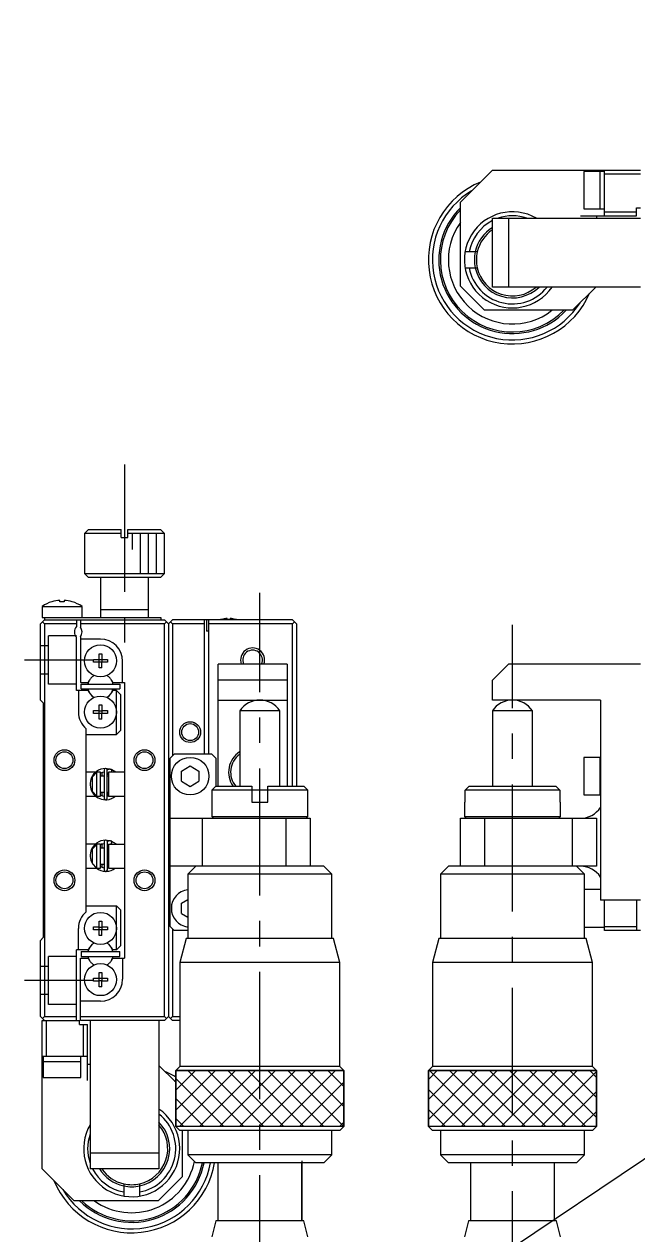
# Model space of a CAD drawing. Extents: x -2 to 369, y -8 to 250.
# Drawn here: x -2.2 to 74.4, y 98.8 to 249.9 of the extents above; entities that cross this region are included whole.
import ezdxf

# ---------------------------------------------------------------- set-up
doc = ezdxf.new("R2010")
doc.units = 0
doc.header["$LTSCALE"] = 0.5
doc.linetypes.add('CENTER', pattern=[50.8, 31.75, -6.35, 6.35, -6.35])
doc.linetypes.add('DASHED', pattern=[19.05, 12.7, -6.35])
for name, color, linetype in [('MSM_CENTER', 1, 'CENTER'), ('MSM_CONTINUOUS', 7, 'CONTINUOUS'), ('MSM_DASHED', 4, 'DASHED'), ('MSM_NARROW', 5, 'CONTINUOUS')]:
    doc.layers.add(name, color=color, linetype=linetype)

msp = doc.modelspace()

# ---------------------------------------------------------------- linework, layer by layer
at = {"layer": 'MSM_CENTER'}
for p, q in [((10.3, 194.95), (10.3, 170.95)), ((27.2, 64.95), (27.2, 178.95)), ((58.75, 62.95), (58.75, 174.95)), ((6.3, 170.55), (-2.2, 170.55)), ((6.3, 130.55), (-2.2, 130.55))]:
    msp.add_line(p, q, dxfattribs=at)
at = {"layer": 'MSM_CONTINUOUS'}
for p, q in [((-2.225307, 56.333348), (286.409564, 249.915485)), ((56.25, 231.7), (52.25, 227.7)), ((56.25, 231.7), (74.75, 231.7)), ((67.65, 231.55), (67.65, 226.85)), ((70.25, 231.55), (67.65, 231.55)), ((69.65, 231.55), (69.65, 226.85)), ((70.25, 226), (70.25, 231.7)), ((74.75, 231.2), (70.25, 231.2)), ((52.25, 217.2), (52.25, 227.7)), ((67.65, 226.85), (70.25, 226.85)), ((74.25, 227), (74.75, 227)), ((74.25, 226), (74.25, 227)), ((56.25, 217.1), (56.25, 225.7)), ((56.25, 225.7), (74.75, 225.7)), ((58.25, 225.7), (58.25, 217.1)), ((67.25, 226), (74.25, 226)), ((69.25, 226), (69.25, 225.7)), ((70.25, 226.5), (74.25, 226.5)), ((54.362518, 221.5), (52.83392, 221.5)), ((52.83392, 219.5), (54.362518, 219.5)), ((52.25, 217.2), (55.25, 214.2)), ((74.75, 217.1), (56.25, 217.1)), ((69.15, 217.1), (66.25, 214.2)), ((66.25, 214.2), (55.25, 214.2)), ((5.8, 186.85), (5.3, 186.35)), ((9.9, 186.35), (5.3, 186.35)), ((5.3, 186.35), (5.3, 181.35)), ((5.8, 186.85), (9.9, 186.85)), ((9.9, 185.85), (9.9, 186.85)), ((10.7, 186.85), (14.8, 186.85)), ((10.7, 185.85), (10.7, 186.85)), ((15.3, 186.35), (10.7, 186.35)), ((15.3, 186.35), (14.8, 186.85)), ((15.3, 181.35), (15.3, 186.35)), ((9.9, 185.85), (10.7, 185.85)), ((5.3, 181.35), (5.8, 180.85)), ((5.3, 181.35), (15.3, 181.35)), ((14.8, 180.85), (15.3, 181.35)), ((14.8, 180.85), (5.8, 180.85)), ((7.3, 180.85), (7.3, 175.85)), ((13.3, 175.85), (13.3, 180.85)), ((0, 177.241657), (5, 177.241657)), ((0, 177.241657), (0, 175.85)), ((1.24141, 177.812581), (1.238067, 177.819436)), ((2.24, 177.812581), (2.24, 177.984953)), ((2.76, 177.812581), (2.24, 177.812581)), ((2.76, 177.984953), (2.76, 177.812581)), ((3.761933, 177.819436), (3.75859, 177.812581)), ((5, 175.85), (5, 177.241657)), ((7.3, 176.85), (13.3, 176.85)), ((0.3, 175.55), (-0.2, 175.05)), ((0, 175.85), (14.85, 175.85)), ((0.3, 175.05), (0.05, 175.3)), ((0.3, 175.55), (15.3, 175.55)), ((0.35, 175.55), (0.35, 175.85)), ((4.3, 175.55), (4.3, 174.711438)), ((4.8, 175.55), (4.8, 174.65)), ((14.85, 175.85), (14.85, 175.55)), ((15.8, 175.05), (15.3, 175.55)), ((15.55, 175.3), (15.3, 175.05)), ((16.3, 175.55), (15.8, 175.05)), ((16.3, 175.05), (16.05, 175.3)), ((31.3, 175.55), (16.3, 175.55)), ((20.3, 158.8), (20.3, 175.55)), ((20.55, 175.55), (20.55, 174.15)), ((20.8, 175.55), (20.8, 158.8)), ((22.413639, 175.619522), (22.411384, 175.624144)), ((23.12, 175.619522), (23.12, 175.739859)), ((23.48, 175.619522), (23.12, 175.619522)), ((23.48, 175.739859), (23.48, 175.619522)), ((24.188616, 175.624144), (24.186361, 175.619522)), ((31.8, 175.05), (31.3, 175.55)), ((31.55, 175.3), (31.3, 175.05)), ((-0.2, 165.55), (-0.2, 175.05)), ((0.3, 175.05), (0.3, 126.05)), ((4.3, 175.05), (0.3, 175.05)), ((15.3, 175.05), (4.8, 175.05)), ((15.3, 126.05), (15.3, 175.05)), ((15.8, 175.05), (15.8, 126.05)), ((20.3, 175.05), (16.3, 175.05)), ((16.3, 175.05), (16.3, 158.6)), ((20.8, 174.15), (20.55, 174.15)), ((31.3, 175.05), (20.8, 175.05)), ((31.3, 154.8), (31.3, 175.05)), ((31.8, 175.05), (31.8, 154.8)), ((4.3, 166.75), (4.3, 173.388562)), ((4.8, 173.45), (4.8, 167.75)), ((7.3, 173.15), (4.8, 173.15)), ((7.12, 171.336361), (7.48, 171.336361)), ((7.12, 170.63), (7.12, 171.336361)), ((7.48, 171.336361), (7.48, 170.63)), ((6.413639, 170.63), (7.12, 170.63)), ((6.413639, 170.27), (6.413639, 170.63)), ((7.12, 170.27), (6.413639, 170.27)), ((7.130372, 170.619628), (7.12, 170.63)), ((7.130372, 170.280372), (7.12, 170.27)), ((7.12, 169.563639), (7.12, 170.27)), ((7.48, 169.563639), (7.12, 169.563639)), ((7.130372, 170.280372), (7.130372, 170.619628)), ((7.130372, 170.619628), (7.469628, 170.619628)), ((7.469628, 170.280372), (7.130372, 170.280372)), ((7.469628, 170.619628), (7.48, 170.63)), ((7.469628, 170.619628), (7.469628, 170.280372)), ((7.469628, 170.280372), (7.48, 170.27)), ((7.48, 170.63), (8.186361, 170.63)), ((8.186361, 170.27), (7.48, 170.27)), ((7.48, 169.563639), (7.48, 170.27)), ((8.186361, 170.63), (8.186361, 170.27)), ((10.05, 167.75), (10.05, 170.4)), ((22, 154.8), (22, 170.05)), ((30.6, 170.05), (22, 170.05)), ((30.6, 170.05), (30.6, 154.8)), ((58.25, 170.05), (56.25, 168.05)), ((74.75, 170.05), (58.25, 170.05)), ((4.8, 167.75), (5.755588, 167.75)), ((5.755588, 167.75), (5.925185, 168.04375)), ((8.674815, 168.04375), (8.844412, 167.75)), ((8.844412, 167.75), (10.3, 167.75)), ((10.3, 167.75), (10.3, 133.35)), ((30.6, 168.05), (22, 168.05)), ((56.25, 165.55), (56.25, 168.05)), ((5.755588, 166.75), (4.3, 166.75)), ((4.55, 166.75), (4.55, 164.05)), ((4.9, 166.95), (4.9, 167.55)), ((4.9, 167.55), (9.7, 167.55)), ((4.9, 166.95), (9.7, 166.95)), ((5.925185, 166.45625), (5.755588, 166.75)), ((8.844412, 166.75), (8.674815, 166.45625)), ((9.3, 166.75), (8.844412, 166.75)), ((9.3, 166.75), (9.8, 166.25)), ((9.3, 161.25), (9.3, 166.75)), ((9.7, 167.55), (9.7, 166.95)), ((9.8, 166.25), (9.8, 161.75)), ((-0.2, 165.55), (0.15, 165.2)), ((0.15, 165.2), (0.15, 135.9)), ((7.12, 164.936361), (7.48, 164.936361)), ((7.12, 164.23), (7.12, 164.936361)), ((7.48, 164.936361), (7.48, 164.23)), ((22, 165.55), (30.6, 165.55)), ((69.75, 165.55), (56.25, 165.55)), ((69.75, 165.55), (69.75, 140.55)), ((6.413639, 164.23), (7.12, 164.23)), ((6.413639, 163.87), (6.413639, 164.23)), ((7.12, 163.87), (6.413639, 163.87)), ((7.130372, 164.219628), (7.12, 164.23)), ((7.130372, 163.880372), (7.12, 163.87)), ((7.12, 163.163639), (7.12, 163.87)), ((7.130372, 163.880372), (7.130372, 164.219628)), ((7.130372, 164.219628), (7.469628, 164.219628)), ((7.469628, 163.880372), (7.130372, 163.880372)), ((7.469628, 164.219628), (7.48, 164.23)), ((7.469628, 164.219628), (7.469628, 163.880372)), ((7.469628, 163.880372), (7.48, 163.87)), ((7.48, 164.23), (8.186361, 164.23)), ((8.186361, 163.87), (7.48, 163.87)), ((7.48, 163.163639), (7.48, 163.87)), ((8.186361, 164.23), (8.186361, 163.87)), ((29.7, 164.208312), (24.7, 164.208312)), ((24.7, 164.208312), (24.7, 154.8)), ((29.7, 154.8), (29.7, 164.208312)), ((61.25, 164.208312), (56.25, 164.208312)), ((56.25, 164.208312), (56.25, 154.8)), ((61.25, 154.8), (61.25, 164.208312)), ((5.5, 139.129062), (5.5, 161.970938)), ((7.48, 163.163639), (7.12, 163.163639)), ((9.8, 161.75), (9.3, 161.25)), ((5.5, 161.25), (9.3, 161.25)), ((16, 158.3), (16.5, 158.8)), ((21.2, 158.8), (16.5, 158.8)), ((21.7, 158.3), (21.2, 158.8)), ((16, 137.3), (16, 158.3)), ((17.4, 156.685085), (18.5, 157.320171)), ((18.5, 157.320171), (19.6, 156.685085)), ((21.7, 158.3), (21.7, 154.8)), ((69.75, 158.4), (67.65, 158.4)), ((67.65, 158.4), (67.65, 153.7)), ((69.65, 158.4), (69.65, 153.7)), ((6.699534, 156.55), (5.5, 156.55)), ((6.3, 155.966515), (6.8, 156.495683)), ((6.3, 154.133485), (6.3, 155.966515)), ((7.3, 156.55), (6.8, 156.55)), ((6.8, 156.55), (6.8, 153.55)), ((7.299989, 156.464926), (7.752123, 156.596028)), ((7.3, 153.55), (7.3, 156.55)), ((7.75215, 156.05), (7.3, 156.05)), ((7.5, 156.05), (7.5, 156.55)), ((7.75215, 156.808046), (7.75215, 153.308046)), ((8.721029, 156.849002), (7.979486, 157.006727)), ((8.151469, 156.839885), (8.149711, 156.839049)), ((8.183058, 156.853901), (8.151469, 156.839885)), ((8.15215, 153.308046), (8.15215, 156.808046)), ((8.15215, 156.206435), (8.299968, 156.466361)), ((8.3, 156.05), (8.15215, 156.05)), ((8.215296, 156.866321), (8.183058, 156.853901)), ((8.248101, 156.877113), (8.215296, 156.866321)), ((8.281395, 156.886251), (8.248101, 156.877113)), ((8.315096, 156.893715), (8.281395, 156.886251)), ((8.3, 156.55), (8.3, 153.55)), ((10.3, 156.55), (8.3, 156.55)), ((8.34912, 156.899485), (8.315096, 156.893715)), ((8.383386, 156.903548), (8.34912, 156.899485)), ((8.417809, 156.905894), (8.383386, 156.903548)), ((8.452305, 156.906517), (8.417809, 156.905894)), ((8.486791, 156.905416), (8.452305, 156.906517)), ((8.521181, 156.902592), (8.486791, 156.905416)), ((8.555392, 156.898053), (8.521181, 156.902592)), ((8.589339, 156.891809), (8.555392, 156.898053)), ((8.62294, 156.883875), (8.589339, 156.891809)), ((8.619601, 156.561824), (8.613275, 156.55)), ((8.626062, 156.574329), (8.619601, 156.561824)), ((8.656113, 156.87427), (8.62294, 156.883875)), ((8.727827, 156.846089), (8.623805, 156.549982)), ((8.632617, 156.587435), (8.626062, 156.574329)), ((8.639223, 156.601057), (8.632617, 156.587435)), ((8.645838, 156.615106), (8.639223, 156.601057)), ((8.652418, 156.629491), (8.645838, 156.615106)), ((8.658921, 156.644119), (8.652418, 156.629491)), ((8.688774, 156.863017), (8.656113, 156.87427)), ((8.665305, 156.658895), (8.658921, 156.644119)), ((8.671528, 156.673723), (8.665305, 156.658895)), ((8.67755, 156.688508), (8.671528, 156.673723)), ((8.683332, 156.703153), (8.67755, 156.688508)), ((8.688837, 156.717564), (8.683332, 156.703153)), ((8.719164, 156.850863), (8.688774, 156.863017)), ((8.694029, 156.731646), (8.688837, 156.717564)), ((8.698874, 156.74531), (8.694029, 156.731646)), ((8.70334, 156.758465), (8.698874, 156.74531)), ((8.7074, 156.771027), (8.70334, 156.758465)), ((8.711026, 156.782915), (8.7074, 156.771027)), ((8.714194, 156.794052), (8.711026, 156.782915)), ((8.716886, 156.804364), (8.714194, 156.794052)), ((8.719082, 156.813786), (8.716886, 156.804364)), ((8.717832, 156.851144), (8.719824, 156.850489)), ((9.205799, 156.550034), (8.718724, 156.850011)), ((8.720769, 156.822256), (8.719082, 156.813786)), ((8.719824, 156.850489), (8.721303, 156.848644)), ((8.721936, 156.829719), (8.720769, 156.822256)), ((8.721303, 156.848644), (8.722258, 156.845621)), ((8.722576, 156.836128), (8.721936, 156.829719)), ((8.722258, 156.845621), (8.722683, 156.84144)), ((8.722683, 156.84144), (8.722576, 156.836128)), ((17.4, 155.414915), (17.4, 156.685085)), ((19.6, 156.685085), (19.6, 155.414915)), ((17.4, 155.414915), (18.5, 154.779829)), ((18.5, 154.779829), (19.6, 155.414915)), ((21.7, 154.8), (21.2, 154.3)), ((21.2, 154.3), (21.2, 151)), ((33.2, 154.3), (21.2, 154.3)), ((21.7, 154.8), (26.2, 154.8)), ((26.2, 154.8), (26.2, 152.8)), ((28.2, 154.8), (32.7, 154.8)), ((28.2, 152.8), (28.2, 154.8)), ((33.2, 154.3), (32.7, 154.8)), ((33.2, 151), (33.2, 154.3)), ((52.83392, 154.3), (53.341673, 154.8)), ((64.66608, 154.3), (52.83392, 154.3)), ((52.83392, 152.8), (52.83392, 154.3)), ((53.341673, 154.8), (64.158327, 154.8)), ((64.158327, 154.8), (64.66608, 154.3)), ((64.66608, 154.3), (64.66608, 152.8)), ((5.5, 153.55), (6.718738, 153.55)), ((6.8, 153.604317), (6.3, 154.133485)), ((6.8, 153.55), (7.3, 153.55)), ((7.752149, 153.520366), (7.299932, 153.650898)), ((7.3, 154.05), (7.75215, 154.05)), ((7.5, 153.574524), (7.5, 154.05)), ((7.974127, 153.109274), (8.074916, 153.112913)), ((8.15215, 154.05), (8.3, 154.05)), ((8.299961, 153.649736), (8.15215, 153.909658)), ((8.31336, 153.549194), (8.152153, 153.520048)), ((8.3, 153.55), (10.3, 153.55)), ((8.660472, 153.242448), (8.719164, 153.26523)), ((8.717832, 153.264949), (8.717524, 153.26568)), ((8.719164, 153.26523), (8.717832, 153.264949)), ((8.718922, 153.266166), (8.771852, 153.289769)), ((26.2, 152.8), (28.2, 152.8)), ((52.75, 152.8), (52.75, 151)), ((52.75, 152.8), (52.83392, 152.8)), ((64.66608, 152.8), (64.75, 152.8)), ((64.75, 151), (64.75, 152.8)), ((67.65, 153.7), (69.75, 153.7)), ((16, 150.8), (33.5, 150.8)), ((20, 150.8), (20, 144.8)), ((21.2, 151), (21.4, 150.8)), ((21.2, 151), (33.2, 151)), ((30.5, 144.8), (30.5, 150.8)), ((33, 150.8), (33.2, 151)), ((33.5, 150.8), (33.5, 144.8)), ((52.25, 144.8), (52.25, 150.8)), ((52.25, 150.8), (69.25, 150.8)), ((52.75, 151), (64.75, 151)), ((52.75, 151), (52.95, 150.8)), ((55.25, 150.8), (55.25, 144.8)), ((64.55, 150.8), (64.75, 151)), ((66.25, 144.8), (66.25, 150.8)), ((69.25, 150.8), (69.25, 144.8)), ((6.644007, 147.55), (5.5, 147.55)), ((6.3, 146.966515), (6.8, 147.495683)), ((6.3, 145.133485), (6.3, 146.966515)), ((7.3, 147.55), (6.8, 147.55)), ((6.8, 147.55), (6.8, 144.55)), ((7.299878, 147.5179), (7.762862, 147.65407)), ((7.3, 144.55), (7.3, 147.55)), ((7.76289, 147.05), (7.3, 147.05)), ((7.5, 147.55), (7.373988, 147.55)), ((7.5, 147.05), (7.5, 147.55)), ((7.76289, 147.866089), (7.76289, 144.366089)), ((8.731768, 147.907045), (7.990225, 148.064769)), ((8.162208, 147.897927), (8.16045, 147.897091)), ((8.193797, 147.911944), (8.162208, 147.897927)), ((8.16289, 144.366089), (8.16289, 147.866089)), ((8.16289, 147.264478), (8.299955, 147.517785)), ((8.3, 147.05), (8.16289, 147.05)), ((8.226035, 147.924363), (8.193797, 147.911944)), ((8.25884, 147.935155), (8.226035, 147.924363)), ((8.292134, 147.944294), (8.25884, 147.935155)), ((8.325835, 147.951757), (8.292134, 147.944294)), ((8.3, 147.550112), (10.3, 147.549472)), ((8.3, 147.55), (8.3, 144.55)), ((8.359859, 147.957528), (8.325835, 147.951757)), ((8.394125, 147.961591), (8.359859, 147.957528)), ((8.428548, 147.963936), (8.394125, 147.961591)), ((8.463045, 147.96456), (8.428548, 147.963936)), ((8.49753, 147.963458), (8.463045, 147.96456)), ((8.53192, 147.960635), (8.49753, 147.963458)), ((8.566131, 147.956096), (8.53192, 147.960635)), ((8.600078, 147.949852), (8.566131, 147.956096)), ((8.59087, 147.555027), (8.586693, 147.55)), ((8.595418, 147.561098), (8.59087, 147.555027)), ((8.600308, 147.568175), (8.595418, 147.561098)), ((8.738567, 147.904132), (8.598719, 147.54998)), ((8.63368, 147.941918), (8.600078, 147.949852)), ((8.605512, 147.576214), (8.600308, 147.568175)), ((8.610996, 147.585166), (8.605512, 147.576214)), ((8.616727, 147.594976), (8.610996, 147.585166)), ((8.62267, 147.605585), (8.616727, 147.594976)), ((8.628788, 147.616926), (8.62267, 147.605585)), ((8.635045, 147.628931), (8.628788, 147.616926)), ((8.666852, 147.932313), (8.63368, 147.941918)), ((8.641401, 147.641525), (8.635045, 147.628931)), ((8.647817, 147.654632), (8.641401, 147.641525)), ((8.654255, 147.668171), (8.647817, 147.654632)), ((8.660675, 147.682058), (8.654255, 147.668171)), ((8.667036, 147.696209), (8.660675, 147.682058)), ((8.699513, 147.921059), (8.666852, 147.932313)), ((8.673301, 147.710537), (8.667036, 147.696209)), ((8.679431, 147.724954), (8.673301, 147.710537)), ((8.685388, 147.739371), (8.679431, 147.724954)), ((8.691135, 147.7537), (8.685388, 147.739371)), ((8.696638, 147.767853), (8.691135, 147.7537)), ((8.701862, 147.781743), (8.696638, 147.767853)), ((8.729903, 147.908905), (8.699513, 147.921059)), ((8.706776, 147.795285), (8.701862, 147.781743)), ((8.711349, 147.808395), (8.706776, 147.795285)), ((8.715554, 147.820994), (8.711349, 147.808395)), ((8.719364, 147.833004), (8.715554, 147.820994)), ((8.722756, 147.844351), (8.719364, 147.833004)), ((8.725709, 147.854966), (8.722756, 147.844351)), ((8.728206, 147.864783), (8.725709, 147.854966)), ((8.73023, 147.873743), (8.728206, 147.864783)), ((8.728571, 147.909187), (8.730516, 147.908565)), ((9.282592, 147.550051), (8.729463, 147.908054)), ((8.73177, 147.88179), (8.73023, 147.873743)), ((8.730516, 147.908565), (8.731975, 147.906816)), ((8.732815, 147.888874), (8.73177, 147.88179)), ((8.731975, 147.906816), (8.732939, 147.903952)), ((8.73336, 147.894953), (8.732815, 147.888874)), ((8.732939, 147.903952), (8.733402, 147.89999)), ((8.733402, 147.89999), (8.73336, 147.894953)), ((6.283868, 145.126589), (6.804004, 144.549493)), ((6.8, 144.604317), (6.3, 145.133485)), ((5.5, 144.55), (7.3, 144.55)), ((7.762888, 144.578408), (7.299947, 144.713966)), ((7.3, 145.05), (7.76289, 145.05)), ((7.5, 144.636004), (7.5, 145.05)), ((7.984866, 144.167316), (8.085655, 144.170955)), ((8.16289, 145.05), (8.3, 145.05)), ((8.299973, 144.714381), (8.16289, 144.9677)), ((8.30008, 144.602382), (8.162892, 144.57809)), ((8.3, 144.55), (10.3, 144.55)), ((8.671212, 144.30049), (8.729903, 144.323273)), ((8.728571, 144.322991), (8.728264, 144.323723)), ((8.729903, 144.323273), (8.728571, 144.322991)), ((8.729661, 144.324209), (8.782591, 144.347811)), ((35.2, 144.8), (16, 144.8)), ((19.2, 144.8), (18.2, 143.8)), ((36.2, 143.8), (18.2, 143.8)), ((18.2, 143.8), (18.2, 135.8)), ((36.2, 143.8), (35.2, 144.8)), ((36.2, 135.8), (36.2, 143.8)), ((50.75, 144.8), (49.75, 143.8)), ((67.75, 143.8), (49.75, 143.8)), ((49.75, 143.8), (49.75, 135.8)), ((69.25, 144.8), (50.75, 144.8)), ((67.75, 143.8), (66.75, 144.8)), ((67.75, 135.8), (67.75, 143.8)), ((17.4, 140.185085), (18.2, 140.646966)), ((69.75, 141.9), (67.75, 141.9)), ((74.75, 140.55), (69.75, 140.55)), ((70.25, 136.8), (70.25, 140.55)), ((74.25, 140.55), (74.25, 136.8)), ((5.5, 139.85), (9.3, 139.85)), ((9.3, 139.85), (9.8, 139.35)), ((9.3, 134.35), (9.3, 139.85)), ((9.8, 139.35), (9.8, 134.85)), ((17.4, 138.914915), (17.4, 140.185085)), ((7.12, 137.936361), (7.48, 137.936361)), ((7.12, 137.23), (7.12, 137.936361)), ((7.48, 137.936361), (7.48, 137.23)), ((17.4, 138.914915), (18.2, 138.453034)), ((4.55, 134.35), (4.55, 137.05)), ((6.413639, 137.23), (7.12, 137.23)), ((6.413639, 136.87), (6.413639, 137.23)), ((7.12, 136.87), (6.413639, 136.87)), ((7.130372, 137.219628), (7.12, 137.23)), ((7.130372, 136.880372), (7.12, 136.87)), ((7.12, 136.163639), (7.12, 136.87)), ((7.48, 136.163639), (7.12, 136.163639)), ((7.130372, 136.880372), (7.130372, 137.219628)), ((7.130372, 137.219628), (7.469628, 137.219628)), ((7.469628, 136.880372), (7.130372, 136.880372)), ((7.469628, 137.219628), (7.48, 137.23)), ((7.469628, 137.219628), (7.469628, 136.880372)), ((7.469628, 136.880372), (7.48, 136.87)), ((7.48, 137.23), (8.186361, 137.23)), ((8.186361, 136.87), (7.48, 136.87)), ((7.48, 136.163639), (7.48, 136.87)), ((8.186361, 137.23), (8.186361, 136.87)), ((16, 137.3), (16.5, 136.8)), ((16.3, 137), (16.3, 126.05)), ((18.2, 136.8), (16.5, 136.8)), ((67.75, 137.2), (70.25, 137.2)), ((70.25, 137.3), (74.25, 137.3)), ((74.75, 136.8), (70.25, 136.8)), ((0.15, 135.9), (-0.2, 135.55)), ((-0.2, 126.05), (-0.2, 135.55)), ((5.925185, 134.64375), (5.755588, 134.35)), ((8.844412, 134.35), (8.674815, 134.64375)), ((9.8, 134.85), (9.3, 134.35)), ((18, 135.8), (17.2, 132.8)), ((36.4, 135.8), (18, 135.8)), ((37.2, 132.8), (36.4, 135.8)), ((49.55, 135.8), (48.75, 132.8)), ((67.95, 135.8), (49.55, 135.8)), ((68.75, 132.8), (67.95, 135.8)), ((5.755588, 134.35), (4.3, 134.35)), ((4.3, 125.55), (4.3, 134.35)), ((4.8, 133.35), (5.755588, 133.35)), ((4.8, 125.55), (4.8, 133.35)), ((4.9, 134.15), (9.7, 134.15)), ((4.9, 134.15), (4.9, 133.55)), ((4.9, 133.55), (9.7, 133.55)), ((5.755588, 133.35), (5.925185, 133.05625)), ((8.674815, 133.05625), (8.844412, 133.35)), ((9.3, 134.35), (8.844412, 134.35)), ((8.844412, 133.35), (10.3, 133.35)), ((9.7, 133.55), (9.7, 134.15)), ((10.05, 133.35), (10.05, 130.7)), ((7.12, 131.536361), (7.48, 131.536361)), ((7.12, 130.83), (7.12, 131.536361)), ((7.48, 131.536361), (7.48, 130.83)), ((37.2, 132.8), (17.2, 132.8)), ((17.2, 132.8), (17.2, 119.8)), ((37.2, 119.8), (37.2, 132.8)), ((68.75, 132.8), (48.75, 132.8)), ((48.75, 132.8), (48.75, 119.8)), ((68.75, 119.8), (68.75, 132.8)), ((6.413639, 130.83), (7.12, 130.83)), ((6.413639, 130.47), (6.413639, 130.83)), ((7.12, 130.47), (6.413639, 130.47)), ((7.130372, 130.819628), (7.12, 130.83)), ((7.130372, 130.480372), (7.12, 130.47)), ((7.12, 129.763639), (7.12, 130.47)), ((7.130372, 130.480372), (7.130372, 130.819628)), ((7.130372, 130.819628), (7.469628, 130.819628)), ((7.469628, 130.480372), (7.130372, 130.480372)), ((7.469628, 130.819628), (7.48, 130.83)), ((7.469628, 130.819628), (7.469628, 130.480372)), ((7.469628, 130.480372), (7.48, 130.47)), ((7.48, 130.83), (8.186361, 130.83)), ((8.186361, 130.47), (7.48, 130.47)), ((7.48, 129.763639), (7.48, 130.47)), ((8.186361, 130.83), (8.186361, 130.47)), ((7.48, 129.763639), (7.12, 129.763639)), ((7.3, 127.95), (4.8, 127.95)), ((-0.2, 126.05), (0.3, 125.55)), ((0, 107.05), (0, 125.55)), ((0, 125.55), (4.7, 125.55)), ((0.05, 125.8), (0.3, 126.05)), ((0.3, 126.05), (4.3, 126.05)), ((0.5, 125.55), (0.5, 121.05)), ((4.7, 125.05), (4.7, 125.55)), ((4.8, 126.05), (15.3, 126.05)), ((15.3, 125.55), (4.8, 125.55)), ((6, 125.55), (6, 107.05)), ((14.6, 125.55), (14.6, 107.05)), ((15.3, 126.05), (15.55, 125.8)), ((15.8, 126.05), (15.3, 125.55)), ((16.3, 125.55), (15.8, 126.05)), ((16.05, 125.8), (16.3, 126.05)), ((16.3, 126.05), (17.2, 126.05)), ((17.2, 125.55), (16.3, 125.55)), ((4.7, 125.05), (5.7, 125.05)), ((5.2, 121.05), (5.2, 125.05)), ((5.7, 118.05), (5.7, 125.05)), ((5.7, 121.05), (0, 121.05)), ((0.15, 121.05), (0.15, 118.45)), ((4.85, 118.45), (4.85, 121.05)), ((0.15, 120.45), (4.85, 120.45)), ((6, 120.05), (5.7, 120.05)), ((16.7, 117.85), (14.6, 119.95)), ((17.2, 119.8), (16.7, 119.3)), ((37.2, 119.8), (17.2, 119.8)), ((37.7, 119.3), (37.2, 119.8)), ((48.75, 119.8), (48.25, 119.3)), ((68.75, 119.8), (48.75, 119.8)), ((69.25, 119.3), (68.75, 119.8)), ((0.15, 118.45), (4.85, 118.45)), ((37.7, 119.3), (16.7, 119.3)), ((16.7, 119.3), (16.7, 112.3)), ((16.7, 119.3), (37.7, 119.3)), ((16.7, 112.3), (16.7, 119.3)), ((37.7, 112.3), (37.7, 119.3)), ((37.7, 119.3), (37.7, 112.3)), ((69.25, 119.3), (48.25, 119.3)), ((48.25, 119.3), (48.25, 112.3)), ((48.25, 119.3), (69.25, 119.3)), ((48.25, 112.3), (48.25, 119.3)), ((69.25, 112.3), (69.25, 119.3)), ((69.25, 119.3), (69.25, 112.3)), ((37.7, 112.3), (16.7, 112.3)), ((16.7, 112.3), (17.2, 111.8)), ((37.7, 112.3), (16.7, 112.3)), ((37.2, 111.8), (37.7, 112.3)), ((69.25, 112.3), (48.25, 112.3)), ((48.25, 112.3), (48.75, 111.8)), ((69.25, 112.3), (48.25, 112.3)), ((68.75, 111.8), (69.25, 112.3)), ((37.2, 111.8), (17.2, 111.8)), ((17.5, 111.8), (17.5, 106.05)), ((18.2, 111.8), (18.2, 108.8)), ((36.2, 108.8), (36.2, 111.8)), ((68.75, 111.8), (48.75, 111.8)), ((49.75, 111.8), (49.75, 108.8)), ((67.75, 108.8), (67.75, 111.8)), ((6, 109.05), (14.6, 109.05)), ((36.2, 108.8), (18.2, 108.8)), ((18.2, 108.8), (19.2, 107.8)), ((35.2, 107.8), (19.2, 107.8)), ((21.95, 107.8), (21.95, 100.55)), ((32.45, 100.55), (32.45, 107.8)), ((35.2, 107.8), (36.2, 108.8)), ((67.75, 108.8), (49.75, 108.8)), ((49.75, 108.8), (50.75, 107.8)), ((66.75, 107.8), (50.75, 107.8)), ((53.5, 107.8), (53.5, 100.55)), ((64, 100.55), (64, 107.8)), ((66.75, 107.8), (67.75, 108.8)), ((0, 107.05), (4, 103.05)), ((14.6, 107.05), (6, 107.05)), ((14.5, 103.05), (17.5, 106.05)), ((10.2, 105.162518), (10.2, 103.63392)), ((12.2, 103.63392), (12.2, 105.162518)), ((14.5, 103.05), (4, 103.05)), ((21.7, 100.55), (21.2, 98.55)), ((32.7, 100.55), (21.7, 100.55)), ((33.2, 98.55), (32.7, 100.55)), ((53.25, 100.55), (52.75, 98.55)), ((64.25, 100.55), (53.25, 100.55)), ((64.75, 98.55), (64.25, 100.55))]:
    msp.add_line(p, q, dxfattribs=at)
for centre, radius in [((7.3, 170.45), 2), ((7.3, 164.05), 2), ((18.5, 161.55), 1.0565), ((2.8, 158.05), 1.0565), ((12.8, 158.05), 1.0565), ((18.5, 156.05), 2.35), ((2.8, 143.05), 1.0565), ((12.8, 143.05), 1.0565), ((7.3, 137.05), 2), ((7.3, 130.65), 2)]:
    msp.add_circle(centre, radius, dxfattribs=at)
for centre, radius, start, end in [((58.75, 220.5), 10.5, 112.310084, 336.667781), ((58.75, 220.5), 10, 120.635322, 327.628703), ((58.75, 220.5), 9.2, 134.952615, 316.781487), ((58.75, 220.5), 9, 136.238257, 315.572996), ((58.75, 220.5), 8, 144.340912, 308.047507), ((58.75, 220.5), 6, 60.073565, 325.481892), ((58.75, 220.5), 5.5, 117.035692, 169.524318), ((58.75, 220.5), 5.5, 70.988735, 109.011265), ((58.75, 220.5), 4.5, 123.748989, 167.160412), ((58.75, 220.5), 4.75, 167.846803, 192.153197), ((58.75, 220.5), 5.5, 190.475682, 321.816518), ((58.75, 220.5), 4.5, 192.839588, 310.926063), ((2.5, 173.5), 4.5, 106.285843, 123.748989), ((2.5, 173.5), 4.492483, 93.317816, 106.26943), ((2.5, 173.5), 4.492483, 73.73057, 86.682184), ((2.5, 173.5), 4.5, 56.251011, 73.714157), ((23.3, 172.55), 3.2, 106.122533, 110.364135), ((23.3, 172.55), 3.194933, 93.229709, 106.106712), ((23.3, 172.55), 3.194933, 73.893288, 86.770291), ((23.3, 172.55), 3.2, 69.635846, 73.877467), ((5.05, 174.05), 1, 138.590378, 221.409622), ((4, 174.05), 1, 323.130102, 36.869898), ((7.3, 170.4), 2.75, 0, 90), ((26.3, 170.55), 1.2295, 336.00421868, 203.99578132), ((7.3, 167.249999), 1.5875, 149.999969, 169.10691), ((7.3, 167.25), 1.5875, 135, 150), ((7.415, 167.13519), 1.75, 121.886504, 135.004406), ((7.3, 167.249999), 1.5875, 120.433182, 134.999974), ((7.3, 167.249999), 1.5875, 45.000026, 59.566818), ((7.185, 167.13519), 1.75, 44.995594, 58.113496), ((7.3, 167.25), 1.5875, 30, 45), ((7.3, 167.249999), 1.5875, 10.89309, 30.000031), ((7.3, 167.249999), 1.5875, 190.893016, 239.566737), ((7.3, 167.249999), 1.5875, 300.433263, 349.106984), ((7.415, 167.36481), 1.75, 224.995594, 238.113496), ((7.185, 167.36481), 1.75, 301.886504, 315.004406), ((27.2, 162.55), 3, 33.55731, 146.44269), ((58.75, 162.55), 3, 33.55731, 146.44269), ((7.3, 164.05), 2.75, 180, 229.114807), ((26.3, 156.55), 3, 122.801364, 214.935818), ((26.3, 156.55), 2.75, 126.226316, 219.927137), ((7.952077, 155.058147), 1.948934, 155.39212257, 269.18267785), ((7.961919, 155.050024), 1.961268, 125.92925448, 155.29610648), ((7.954295, 155.050978), 1.956029, 90.75802723, 125.76480604), ((7.95215, 156.808046), 0.2, 0, 180), ((7.95215, 153.308046), 0.2, 180, 0), ((7.949313, 155.065193), 1.956316, 273.68114225, 309.22615063), ((67.25, 153.8), 3, 270, 326.44269), ((7.962961, 146.116244), 1.949043, 155.39535754, 210.51504086), ((7.972657, 146.108066), 1.961267, 125.92921791, 155.29606991), ((7.965035, 146.10902), 1.95603, 90.75807348, 125.76485228), ((7.96289, 147.866089), 0.2, 0, 180), ((7.96351, 146.116987), 1.949742, 233.508947, 269.162609), ((7.96289, 144.366089), 0.2, 180, 0), ((7.959588, 146.125324), 1.958431, 273.69077113, 306.43930899), ((67.25, 141.8), 3, 33.55731, 90), ((18.5, 139.55), 2.35, 97.334369, 262.665631), ((7.3, 137.05), 2.75, 130.885193, 180), ((7.3, 133.850001), 1.5875, 120.433263, 169.106984), ((7.415, 133.73519), 1.75, 121.886504, 135.004406), ((7.3, 133.850001), 1.5875, 10.893016, 59.566737), ((7.185, 133.73519), 1.75, 44.995594, 58.113496), ((7.3, 133.850001), 1.5875, 190.89309, 210), ((7.3, 133.85), 1.5875, 210, 225), ((7.3, 133.85), 1.5875, 315, 330), ((7.3, 133.850001), 1.5875, 329.999969, 349.10691), ((7.415, 133.96481), 1.75, 224.995594, 238.113496), ((7.3, 133.850001), 1.5875, 225.000026, 239.566818), ((7.3, 133.850001), 1.5875, 300.433182, 314.999974), ((7.185, 133.96481), 1.75, 301.886504, 315.004406), ((7.3, 130.7), 2.75, 270, 0), ((11.2, 109.55), 10.5, 58.411864, 66.667781), ((11.2, 109.55), 10, 56.632987, 57.628703), ((11.2, 109.55), 6, 150.073565, 55.481892), ((11.2, 109.55), 5.5, 280.475682, 51.816518), ((11.2, 109.55), 4.5, 282.839588, 40.926063), ((11.2, 109.55), 5.5, 160.988735, 199.011265), ((11.2, 109.55), 10.5, 202.310084, 350.405932), ((11.2, 109.55), 10, 210.635322, 349.921342), ((11.2, 109.55), 9.2, 224.952615, 349.034514), ((11.2, 109.55), 9, 226.238257, 348.787729), ((11.2, 109.55), 8, 234.340912, 348.533687), ((11.2, 109.55), 5.5, 207.035692, 259.524318), ((11.2, 109.55), 4.5, 213.748989, 257.160412), ((11.2, 109.55), 4.75, 257.846803, 282.153197)]:
    msp.add_arc(centre, radius, start, end, dxfattribs=at)
at = {"layer": 'MSM_DASHED'}
for p, q in [((0.8, 172.3), (-0.2, 172.3)), ((0.8, 167.55), (0.8, 173.55)), ((4.3, 173.55), (0.8, 173.55)), ((0.8, 168.8), (-0.2, 168.8)), ((4.3, 167.55), (0.8, 167.55)), ((0.8, 127.55), (0.8, 133.55)), ((4.3, 133.55), (0.8, 133.55)), ((0.8, 132.3), (-0.2, 132.3)), ((0.8, 128.8), (-0.2, 128.8)), ((4.3, 127.55), (0.8, 127.55))]:
    msp.add_line(p, q, dxfattribs=at)
at = {"layer": 'MSM_NARROW'}
for p, q in [((11.3, 184.35), (11.3, 186.35)), ((12.3, 181.35), (12.3, 186.35)), ((13.3, 181.35), (13.3, 186.35)), ((14.3, 181.35), (14.3, 186.35)), ((16.7, 116.85), (19.15, 119.3)), ((16.7, 114.35), (21.65, 119.3)), ((16.7, 118.3), (22.7, 112.3)), ((17.15, 112.3), (24.15, 119.3)), ((18.2, 119.3), (25.2, 112.3)), ((19.65, 112.3), (26.65, 119.3)), ((20.7, 119.3), (27.7, 112.3)), ((22.15, 112.3), (29.15, 119.3)), ((23.2, 119.3), (30.2, 112.3)), ((24.65, 112.3), (31.65, 119.3)), ((25.7, 119.3), (32.7, 112.3)), ((27.15, 112.3), (34.15, 119.3)), ((28.2, 119.3), (35.2, 112.3)), ((29.65, 112.3), (36.65, 119.3)), ((30.7, 119.3), (37.7, 112.3)), ((33.2, 119.3), (37.7, 114.8)), ((35.7, 119.3), (37.7, 117.3)), ((48.25, 118.2), (49.35, 119.3)), ((48.25, 115.7), (51.85, 119.3)), ((48.25, 113.2), (54.35, 119.3)), ((48.4, 119.3), (55.4, 112.3)), ((49.85, 112.3), (56.85, 119.3)), ((50.9, 119.3), (57.9, 112.3)), ((52.35, 112.3), (59.35, 119.3)), ((53.4, 119.3), (60.4, 112.3)), ((54.85, 112.3), (61.85, 119.3)), ((55.9, 119.3), (62.9, 112.3)), ((57.35, 112.3), (64.35, 119.3)), ((58.4, 119.3), (65.4, 112.3)), ((59.85, 112.3), (66.85, 119.3)), ((60.9, 119.3), (67.9, 112.3)), ((62.35, 112.3), (69.25, 119.2)), ((63.4, 119.3), (69.25, 113.45)), ((65.9, 119.3), (69.25, 115.95)), ((68.4, 119.3), (69.25, 118.45)), ((32.15, 112.3), (37.7, 117.85)), ((48.25, 116.95), (52.9, 112.3)), ((64.85, 112.3), (69.25, 116.7)), ((16.7, 115.8), (20.2, 112.3)), ((34.65, 112.3), (37.7, 115.35)), ((48.25, 114.45), (50.4, 112.3)), ((67.35, 112.3), (69.25, 114.2)), ((16.7, 113.3), (17.7, 112.3)), ((37.15, 112.3), (37.7, 112.85)), ((32.45, 108.05), (32.45, 100.55))]:
    msp.add_line(p, q, dxfattribs=at)
for centre in [(18.5, 161.55), (2.8, 158.05), (12.8, 158.05), (2.8, 143.05), (12.8, 143.05)]:
    msp.add_circle(centre, 1.3, dxfattribs=at)
for centre, radius, start, end in [((58.75, 220.5), 4.75, 121.756864, 167.846803), ((58.75, 220.5), 4.5, 167.160412, 192.839588), ((58.75, 220.5), 4.75, 192.153197, 314.292063), ((26.3, 170.55), 1.5, 340.52877937, 199.47122063), ((11.2, 109.55), 4.75, 282.153197, 44.292063), ((11.2, 109.55), 4.75, 211.756864, 257.846803), ((11.2, 109.55), 4.5, 257.160412, 282.839588)]:
    msp.add_arc(centre, radius, start, end, dxfattribs=at)

doc.saveas('drawing.dxf')
